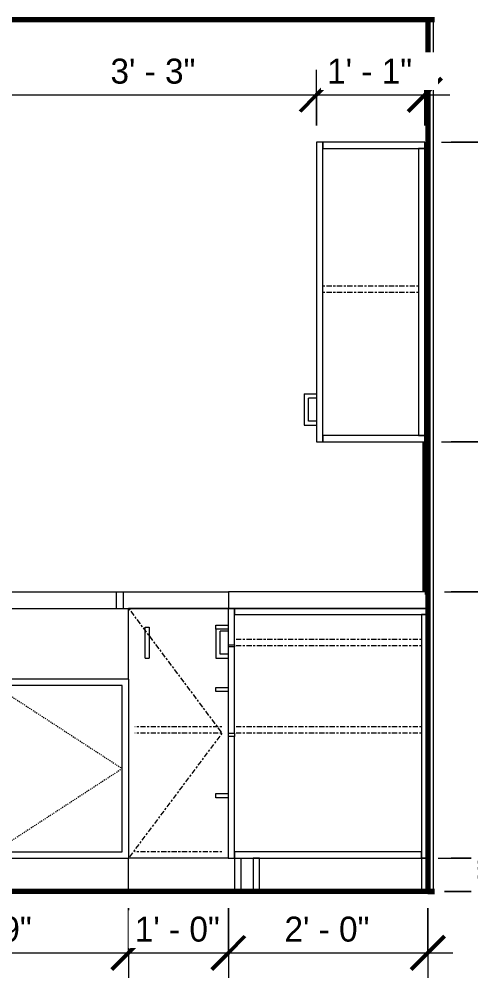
# Model space of a CAD drawing. Header units: inches. Extents: x -3927 to -2736, y 120 to 11438.
# Drawn here: x -3035.7 to -2981.4, y 125.6 to 240.8 of the extents above; entities that cross this region are included whole.
import ezdxf

# ---------------------------------------------------------------- set-up
doc = ezdxf.new("R2010")
doc.units = ezdxf.units.IN
doc.header["$MEASUREMENT"] = 0
doc.linetypes.add('Center', pattern=[1.25, 0.25, -0.1875, 0.625, -0.1875])
doc.linetypes.add('Dash', pattern=[0.25, 0.125, -0.125])
for name, color, linetype, lineweight in [('0-6', 130, 'Continuous', 5), ('A-ANNO-DIMS', 211, 'Continuous', 9), ('A-ANNO-DIMS-32', 211, 'Continuous', 9), ('A-FLOR-2', 10, 'Continuous', 70), ('A-WALL-2', 250, 'Continuous', 18), ('A-WALL-3', 113, 'Continuous', 70), ('A-WALL-4', 113, 'Continuous', 9), ('I-WALL-1', 10, 'Continuous', 70), ('P-SANR-FIXT', 6, 'Continuous', 9), ('Q-CASE', 31, 'Continuous', 9), ('Q-CASE-2', 31, 'Center', 9), ('Q-CASE-HDLN', 31, 'Dash', 9), ('Q-SPCQ', 91, 'Continuous', 9)]:
    doc.layers.add(name, color=color, linetype=linetype, lineweight=lineweight)
doc.styles.add('Century Gothic', font='ufonts.com_century-gothic.ttf', dxfattribs={"height": 3})
doc.dimstyles.new('OD_1__HACK_2', dxfattribs={"dimscale": 12, "dimtxt": 3.132505, "dimasz": 0.333333, "dimexe": 0.25, "dimexo": 0.166667, "dimgap": 0.041667, "dimtad": 1, "dimdec": 0, "dimzin": 3, "dimdsep": 46, "dimlunit": 4, "dimtxsty": 'Century Gothic', "dimblk1": 'OBLIQUE', "dimblk2": 'OBLIQUE', "dimsah": 1, "dimcen": 0.09, "dimdle": 0.25, "dimazin": 0, "dimtfac": 1, "dimtdec": 4, "dimtix": 1, "dimtmove": 0, "dimatfit": 3, "dimfxl": 1, "dimtvp": 1, "dimtfill": 1, "dimfrac": 2, "dimtolj": 1, "dimtzin": 0, "dimarcsym": 2})

# ---------------------------------------------------------------- blocks, each defined once
blk = doc.blocks.new('CTR - 1st Phase - Shell_rvt-3-2ND _ 3RD FLOOR - 1BD D - ADA TYPE B - KITCHEN SIDE WING')
at = {"layer": 'A-FLOR-2'}
for p, q in [((11245.18, 240.75), (11363.42, 240.75)), ((11363.42, 136), (11245.18, 136))]:
    blk.add_line(p, q, dxfattribs=at)
blk = doc.blocks.new('CTR - 1st Phase - Common Walls_rvt-3-2ND _ 3RD FLOOR - 1BD D - ADA TYPE B - KITCHEN SIDE WING')
at = {"layer": 'A-WALL-2'}
blk.add_line((11363.24, 240.77), (11363.24, 136), dxfattribs=at)
at = {"layer": 'I-WALL-1'}
for p, q in [((11362.61, 240.77), (11362.61, 136)), ((11362.61, 136), (11363.42, 136))]:
    blk.add_line(p, q, dxfattribs=at)
blk = doc.blocks.new('300 Series Wall Hung Cabinet_302 - 30_ X 36_-2573882-2ND _ 3RD FLOOR - 1BD D - ADA TYPE B - KITCHEN SIDE WING')
at = {"layer": 'Q-CASE'}
for p, q in [((11349.99, 226), (11349.24, 226)), ((11349.24, 226), (11349.24, 190)), ((11349.99, 190), (11349.99, 226)), ((11362.24, 226), (11349.99, 226)), ((11349.99, 226), (11349.99, 225.25)), ((11362.24, 225.25), (11362.24, 226)), ((11349.99, 225.25), (11362.24, 225.25)), ((11362.24, 225.25), (11361.49, 225.25)), ((11361.49, 225.25), (11361.49, 190.75)), ((11362.24, 190.75), (11362.24, 225.25)), ((11362.24, 190.75), (11349.99, 190.75)), ((11349.99, 190.75), (11349.99, 190)), ((11361.49, 190.75), (11362.24, 190.75)), ((11362.24, 190), (11362.24, 190.75)), ((11349.24, 190), (11349.99, 190)), ((11349.99, 190), (11362.24, 190))]:
    blk.add_line(p, q, dxfattribs=at)
at = {"layer": 'Q-CASE-2'}
for p, q in [((11349.99, 208.75), (11361.49, 208.75)), ((11349.99, 208), (11361.49, 208))]:
    blk.add_line(p, q, dxfattribs=at)
blk = doc.blocks.new('Vanity Cabinet-Double Door - 33_-2164608-2ND _ 3RD FLOOR - 1BD D - ADA TYPE B - KITCHEN SIDE WING')
at = {"layer": 'Q-CASE'}
for p, q in [((11293.61, 161.5), (11293.61, 140)), ((11309.74, 160.75), (11294.36, 160.75)), ((11294.36, 160.75), (11294.36, 140.75)), ((11309.74, 140.75), (11309.74, 160.75)), ((11325.86, 160.75), (11310.49, 160.75)), ((11310.49, 160.75), (11310.49, 140.75)), ((11325.86, 140.75), (11325.86, 160.75)), ((11308.24, 159.25), (11308.24, 155.25)), ((11308.74, 159.25), (11308.24, 159.25)), ((11308.74, 155.25), (11308.74, 159.25)), ((11311.49, 159.25), (11311.49, 155.25)), ((11311.99, 159.25), (11311.49, 159.25)), ((11311.99, 155.25), (11311.99, 159.25)), ((11308.24, 155.25), (11308.74, 155.25)), ((11311.49, 155.25), (11311.99, 155.25)), ((11294.36, 140.75), (11309.74, 140.75)), ((11310.49, 140.75), (11325.86, 140.75)), ((11293.61, 140), (11326.61, 140)), ((11293.61, 136), (11293.61, 140))]:
    blk.add_line(p, q, dxfattribs=at)
at = {"layer": 'Q-CASE-HDLN'}
for p, q in [((11309.74, 160.75), (11294.36, 150.75)), ((11310.49, 160.75), (11325.86, 150.75)), ((11294.36, 150.75), (11309.74, 140.75)), ((11325.86, 150.75), (11310.49, 140.75))]:
    blk.add_line(p, q, dxfattribs=at)
blk = doc.blocks.new('Stainless Steel Farmhous Kitchen Sink - Stainless Steel Farmhous Kitchen Sink-2552578-2ND _ 3RD FLOOR - 1BD D - ADA TYPE B - KITCHEN SIDE WING')
at = {"layer": 'P-SANR-FIXT'}
for p, q in [((11293.61, 170), (11326.61, 170)), ((11293.61, 170), (11293.61, 161.5)), ((11326.61, 161.5), (11326.61, 170)), ((11326.61, 161.5), (11293.61, 161.5))]:
    blk.add_line(p, q, dxfattribs=at)
blk = doc.blocks.new('300 Series Wall Hung Cabinet_302 - 27_ X 36_-2605031-2ND _ 3RD FLOOR - 1BD D - ADA TYPE B - KITCHEN SIDE WING')
at = {"layer": 'Q-CASE'}
for p, q in [((11347.74, 195.75), (11349.24, 195.75)), ((11347.74, 195.75), (11347.74, 192)), ((11348.24, 192.5), (11348.24, 195.25)), ((11349.24, 195.25), (11348.24, 195.25)), ((11349.24, 192.5), (11348.24, 192.5)), ((11347.74, 192), (11349.24, 192))]:
    blk.add_line(p, q, dxfattribs=at)
blk = doc.blocks.new('Base Cabinet 3 Drawer 230 - Base Cabinet 3 Drawer 230 36_-2567957-2ND _ 3RD FLOOR - 1BD D - ADA TYPE B - KITCHEN SIDE WING')
at = {"layer": 'Q-CASE'}
for p, q in [((11338.61, 170), (11338.61, 165.62)), ((11339.36, 170), (11338.61, 170)), ((11339.36, 165.62), (11339.36, 170)), ((11362.61, 170), (11339.36, 170)), ((11339.36, 170), (11339.36, 169.25)), ((11362.61, 169.25), (11362.61, 170)), ((11339.36, 169.25), (11362.61, 169.25)), ((11361.86, 169.25), (11361.86, 140)), ((11362.61, 169.25), (11361.86, 169.25)), ((11362.61, 140), (11362.61, 169.25)), ((11337.11, 168), (11338.61, 168)), ((11337.11, 167.5), (11337.11, 168)), ((11338.61, 167.5), (11337.11, 167.5)), ((11338.61, 165.62), (11339.36, 165.62)), ((11338.61, 165.37), (11338.61, 155)), ((11339.36, 165.37), (11338.61, 165.37)), ((11339.36, 165.62), (11339.36, 165.37)), ((11339.36, 155), (11339.36, 165.37)), ((11337.11, 160.5), (11338.61, 160.5)), ((11337.11, 160), (11337.11, 160.5)), ((11338.61, 160), (11337.11, 160)), ((11338.61, 155), (11339.36, 155)), ((11338.61, 154.62), (11338.61, 140)), ((11339.36, 154.62), (11338.61, 154.62)), ((11339.36, 155), (11339.36, 154.62)), ((11339.36, 140), (11339.36, 154.62)), ((11337.11, 147.75), (11338.61, 147.75)), ((11337.11, 147.25), (11337.11, 147.75)), ((11338.61, 147.25), (11337.11, 147.25)), ((11361.86, 140.75), (11339.36, 140.75)), ((11339.36, 140.75), (11339.36, 140)), ((11361.86, 140), (11361.86, 140.75)), ((11338.61, 140), (11339.36, 140)), ((11339.36, 140), (11361.86, 140)), ((11341.61, 140), (11341.61, 136)), ((11342.36, 140), (11341.61, 140)), ((11342.36, 136), (11342.36, 140)), ((11362.61, 140), (11361.86, 140)), ((11361.86, 140), (11361.86, 136)), ((11361.86, 140), (11362.61, 140)), ((11362.61, 136), (11362.61, 140)), ((11341.61, 136), (11342.36, 136)), ((11361.86, 136), (11362.61, 136))]:
    blk.add_line(p, q, dxfattribs=at)
at = {"layer": 'Q-CASE-2'}
for p, q in [((11361.86, 166.25), (11339.36, 166.25)), ((11361.86, 165.5), (11339.36, 165.5)), ((11361.86, 155.75), (11339.36, 155.75)), ((11361.86, 155), (11339.36, 155))]:
    blk.add_line(p, q, dxfattribs=at)
blk = doc.blocks.new('Base Cabinet Corner 197 - Base Cabinet Corner 197-2569781-2ND _ 3RD FLOOR - 1BD D - ADA TYPE B - KITCHEN SIDE WING')
at = {"layer": 'Q-CASE'}
for p, q in [((11326.61, 170), (11338.6, 170)), ((11338.6, 170), (11338.61, 170)), ((11338.6, 170), (11338.6, 168)), ((11328.63, 167.75), (11329.11, 167.75)), ((11328.63, 164), (11328.63, 167.75)), ((11329.11, 167.75), (11329.11, 164)), ((11337.12, 167.5), (11337.12, 164)), ((11337.62, 164.5), (11337.62, 167.25)), ((11338.6, 167.25), (11337.62, 167.25)), ((11338.6, 167.5), (11338.6, 160.5)), ((11328.63, 164), (11329.11, 164)), ((11337.12, 164), (11338.6, 164)), ((11338.6, 164.5), (11337.62, 164.5)), ((11326.61, 161.5), (11326.61, 140)), ((11338.6, 160), (11338.6, 147.75)), ((11338.6, 147.25), (11338.6, 140)), ((11326.61, 136), (11326.61, 140)), ((11338.6, 140), (11326.61, 140)), ((11338.61, 140), (11338.6, 140)), ((11339.36, 140), (11339.36, 136)), ((11339.36, 140), (11339.36, 136)), ((11340.13, 140), (11340.13, 136))]:
    blk.add_line(p, q, dxfattribs=at)
at = {"layer": 'Q-CASE-2'}
for p, q in [((11326.61, 170), (11337.85, 155)), ((11337.85, 155.75), (11327.36, 155.75)), ((11337.85, 155), (11326.61, 140)), ((11337.85, 155), (11327.36, 155)), ((11337.85, 140.75), (11327.36, 140.75)), ((11337.85, 140), (11327.36, 140))]:
    blk.add_line(p, q, dxfattribs=at)
blk = doc.blocks.new('DIMBLOCK49-2ND _ 3RD FLOOR - 1BD D - ADA TYPE B - KITCHEN SIDE WING')
at = {"layer": 'A-ANNO-DIMS-32'}
for p, q in [((-3055.79, 134), (-3055.79, 125.62)), ((-3055.79, 128.62), (-3055.79, 134)), ((-3022.54, 134), (-3022.54, 125.62)), ((-3022.54, 128.62), (-3022.54, 134)), ((-3055.79, 128.62), (-3022.54, 128.62))]:
    blk.add_line(p, q, dxfattribs=at)
at = {"layer": 'A-ANNO-DIMS-32', "lineweight": 50}
for p, q in [((-3055.79, 128.62), (-3053.79, 130.62)), ((-3022.54, 128.62), (-3020.54, 130.62)), ((-3055.79, 128.62), (-3057.79, 126.62)), ((-3022.54, 128.62), (-3024.54, 126.62))]:
    blk.add_line(p, q, dxfattribs=at)
at = {"layer": 'A-ANNO-DIMS-32', "color": 0, "insert": (-3044.41, 132.97), "char_height": 3, "width": 12.5897, "attachment_point": 1, "line_spacing_factor": 0.984502, "style": 'Century Gothic', "bg_fill": 3, "box_fill_scale": 1.25, "bg_fill_color": 256, "bg_fill_true_color": 13158600, "bg_fill_transparency": 0}
blk.add_mtext('2\' - 9"', dxfattribs=at)
blk = doc.blocks.new('_Oblique')
at = {"color": 0, "linetype": 'ByBlock', "lineweight": -2}
blk.add_line((-0.5, -0.5), (0.5, 0.5), dxfattribs=at)
blk = doc.blocks.new('DIMBLOCK50-2ND _ 3RD FLOOR - 1BD D - ADA TYPE B - KITCHEN SIDE WING')
at = {"layer": 'A-ANNO-DIMS-32'}
for p, q in [((-3022.54, 134), (-3022.54, 125.62)), ((-3022.54, 128.62), (-3022.54, 134)), ((-3010.54, 134), (-3010.54, 125.62)), ((-3010.54, 128.62), (-3010.54, 134)), ((-3022.54, 128.62), (-3010.54, 128.62))]:
    blk.add_line(p, q, dxfattribs=at)
at = {"layer": 'A-ANNO-DIMS-32', "lineweight": 50}
for p, q in [((-3022.54, 128.62), (-3020.54, 130.62)), ((-3010.54, 128.62), (-3008.54, 130.62)), ((-3022.54, 128.62), (-3024.54, 126.62)), ((-3010.54, 128.62), (-3012.54, 126.62))]:
    blk.add_line(p, q, dxfattribs=at)
at = {"layer": 'A-ANNO-DIMS-32', "color": 0, "insert": (-3021.79, 132.97), "char_height": 3, "width": 12.5897, "attachment_point": 1, "line_spacing_factor": 0.984502, "style": 'Century Gothic', "bg_fill": 3, "box_fill_scale": 1.25, "bg_fill_color": 256, "bg_fill_true_color": 13158600, "bg_fill_transparency": 0}
blk.add_mtext('1\' - 0"', dxfattribs=at)
blk = doc.blocks.new('DIMBLOCK51-2ND _ 3RD FLOOR - 1BD D - ADA TYPE B - KITCHEN SIDE WING')
at = {"layer": 'A-ANNO-DIMS-32'}
for p, q in [((-3010.54, 134), (-3010.54, 125.62)), ((-3010.54, 128.62), (-3010.54, 134)), ((-2986.54, 134), (-2986.54, 125.62)), ((-2986.54, 128.62), (-2986.54, 134)), ((-3010.54, 128.62), (-2983.54, 128.62))]:
    blk.add_line(p, q, dxfattribs=at)
at = {"layer": 'A-ANNO-DIMS-32', "lineweight": 50}
for p, q in [((-3010.54, 128.62), (-3008.54, 130.62)), ((-2986.54, 128.62), (-2984.54, 130.62)), ((-3010.54, 128.62), (-3012.54, 126.62)), ((-2986.54, 128.62), (-2988.54, 126.62))]:
    blk.add_line(p, q, dxfattribs=at)
at = {"layer": 'A-ANNO-DIMS-32', "color": 0, "insert": (-3003.79, 132.97), "char_height": 3, "width": 12.5897, "attachment_point": 1, "line_spacing_factor": 0.984502, "style": 'Century Gothic', "bg_fill": 3, "box_fill_scale": 1.25, "bg_fill_color": 256, "bg_fill_true_color": 13158600, "bg_fill_transparency": 0}
blk.add_mtext('2\' - 0"', dxfattribs=at)
blk = doc.blocks.new('DIMBLOCK52-2ND _ 3RD FLOOR - 1BD D - ADA TYPE B - KITCHEN SIDE WING')
at = {"layer": 'A-ANNO-DIMS-32', "lineweight": 50}
for p, q in [((-2962.06, 172), (-2964.06, 174)), ((-2962.06, 172), (-2960.06, 170)), ((-2962.06, 136), (-2964.06, 138)), ((-2962.06, 136), (-2960.06, 134))]:
    blk.add_line(p, q, dxfattribs=at)
at = {"layer": 'A-ANNO-DIMS-32'}
for p, q in [((-2984.54, 172), (-2959.06, 172)), ((-2962.06, 172), (-2983.75, 172)), ((-2962.06, 133), (-2962.06, 172)), ((-2984.54, 136), (-2959.06, 136)), ((-2962.06, 136), (-2984.54, 136))]:
    blk.add_line(p, q, dxfattribs=at)
at = {"layer": 'A-ANNO-DIMS-32', "color": 0, "insert": (-2966.41, 148.75), "char_height": 3, "width": 12.5897, "attachment_point": 1, "rotation": 90, "line_spacing_factor": 0.984502, "style": 'Century Gothic', "bg_fill": 3, "box_fill_scale": 1.25, "bg_fill_color": 256, "bg_fill_true_color": 13158600, "bg_fill_transparency": 0}
blk.add_mtext('3\' - 0"', dxfattribs=at)
blk = doc.blocks.new('DIMBLOCK53-2ND _ 3RD FLOOR - 1BD D - ADA TYPE B - KITCHEN SIDE WING')
at = {"layer": 'A-ANNO-DIMS-32', "lineweight": 50}
for p, q in [((-2962.06, 190), (-2964.06, 192)), ((-2962.06, 190), (-2960.06, 188)), ((-2962.06, 172), (-2964.06, 174)), ((-2962.06, 172), (-2960.06, 170))]:
    blk.add_line(p, q, dxfattribs=at)
at = {"layer": 'A-ANNO-DIMS-32'}
for p, q in [((-2984.92, 190), (-2959.06, 190)), ((-2962.06, 190), (-2983.75, 190)), ((-2962.06, 172), (-2962.06, 190)), ((-2984.54, 172), (-2959.06, 172)), ((-2962.06, 172), (-2983.75, 172))]:
    blk.add_line(p, q, dxfattribs=at)
at = {"layer": 'A-ANNO-DIMS-32', "color": 0, "insert": (-2966.41, 175.75), "char_height": 3, "width": 12.5897, "attachment_point": 1, "rotation": 90, "line_spacing_factor": 0.984502, "style": 'Century Gothic', "bg_fill": 3, "box_fill_scale": 1.25, "bg_fill_color": 256, "bg_fill_true_color": 13158600, "bg_fill_transparency": 0}
blk.add_mtext('1\' - 6"', dxfattribs=at)
blk = doc.blocks.new('DIMBLOCK54-2ND _ 3RD FLOOR - 1BD D - ADA TYPE B - KITCHEN SIDE WING')
at = {"layer": 'A-ANNO-DIMS-32'}
for p, q in [((-2962.06, 190), (-2962.06, 229)), ((-2984.92, 226), (-2959.06, 226)), ((-2962.06, 226), (-2983.75, 226)), ((-2984.92, 190), (-2959.06, 190)), ((-2962.06, 190), (-2983.75, 190))]:
    blk.add_line(p, q, dxfattribs=at)
at = {"layer": 'A-ANNO-DIMS-32', "lineweight": 50}
for p, q in [((-2962.06, 226), (-2964.06, 228)), ((-2962.06, 226), (-2960.06, 224)), ((-2962.06, 190), (-2964.06, 192)), ((-2962.06, 190), (-2960.06, 188))]:
    blk.add_line(p, q, dxfattribs=at)
at = {"layer": 'A-ANNO-DIMS-32', "color": 0, "insert": (-2966.41, 202.75), "char_height": 3, "width": 12.5897, "attachment_point": 1, "rotation": 90, "line_spacing_factor": 0.984502, "style": 'Century Gothic', "bg_fill": 3, "box_fill_scale": 1.25, "bg_fill_color": 256, "bg_fill_true_color": 13158600, "bg_fill_transparency": 0}
blk.add_mtext('3\' - 0"', dxfattribs=at)
blk = doc.blocks.new('DIMBLOCK55-2ND _ 3RD FLOOR - 1BD D - ADA TYPE B - KITCHEN SIDE WING')
at = {"layer": 'A-ANNO-DIMS-32'}
for p, q in [((-2954.06, 133), (-2954.06, 229)), ((-2984.92, 226), (-2951.06, 226)), ((-2954.06, 226), (-2983.75, 226)), ((-2984.54, 136), (-2951.06, 136)), ((-2954.06, 136), (-2984.54, 136))]:
    blk.add_line(p, q, dxfattribs=at)
at = {"layer": 'A-ANNO-DIMS-32', "lineweight": 50}
for p, q in [((-2954.06, 226), (-2956.06, 228)), ((-2954.06, 226), (-2952.06, 224)), ((-2954.06, 136), (-2956.06, 138)), ((-2954.06, 136), (-2952.06, 134))]:
    blk.add_line(p, q, dxfattribs=at)
at = {"layer": 'A-ANNO-DIMS-32', "color": 0, "insert": (-2958.41, 175.75), "char_height": 3, "width": 12.5897, "attachment_point": 1, "rotation": 90, "line_spacing_factor": 0.984502, "style": 'Century Gothic', "bg_fill": 3, "box_fill_scale": 1.25, "bg_fill_color": 256, "bg_fill_true_color": 13158600, "bg_fill_transparency": 0}
blk.add_mtext('7\' - 6"', dxfattribs=at)
blk = doc.blocks.new('DIMBLOCK56-2ND _ 3RD FLOOR - 1BD D - ADA TYPE B - KITCHEN SIDE WING')
at = {"layer": 'A-ANNO-DIMS-32'}
for p, q in [((-2976.22, 133), (-2976.22, 143)), ((-2985.29, 140), (-2973.22, 140)), ((-2976.22, 140), (-2983.75, 140)), ((-2984.54, 136), (-2973.22, 136)), ((-2976.22, 136), (-2984.54, 136))]:
    blk.add_line(p, q, dxfattribs=at)
at = {"layer": 'A-ANNO-DIMS-32', "lineweight": 50}
for p, q in [((-2976.22, 140), (-2978.22, 142)), ((-2976.22, 140), (-2974.22, 138)), ((-2976.22, 136), (-2978.22, 138)), ((-2976.22, 136), (-2974.22, 134))]:
    blk.add_line(p, q, dxfattribs=at)
at = {"layer": 'A-ANNO-DIMS-32', "color": 0, "char_height": 3, "attachment_point": 1, "rotation": 90, "line_spacing_factor": 0.984502, "style": 'Century Gothic', "bg_fill": 3, "box_fill_scale": 1.25, "bg_fill_color": 256, "bg_fill_true_color": 13158600, "bg_fill_transparency": 0}
for s, insert, width in [('TOE KICK', (-2974.64, 128.95), 21.7187), ('4"', (-2980.57, 136.19), 4.3557)]:
    blk.add_mtext(s, dxfattribs=dict(at, insert=insert, width=width))
blk = doc.blocks.new('DIMBLOCK58-2ND _ 3RD FLOOR - 1BD D - ADA TYPE B - KITCHEN SIDE WING')
at = {"layer": 'A-ANNO-DIMS-32'}
for p, q in [((-3039.04, 193), (-3039.04, 234.68)), ((-2999.92, 228), (-2999.92, 234.68)), ((-3039.04, 231.68), (-2999.92, 231.68)), ((-3039.04, 231.68), (-3039.04, 193)), ((-2999.92, 231.68), (-2999.92, 228))]:
    blk.add_line(p, q, dxfattribs=at)
at = {"layer": 'A-ANNO-DIMS-32', "lineweight": 50}
for p, q in [((-3039.04, 231.68), (-3037.04, 233.68)), ((-2999.92, 231.68), (-2997.92, 233.68)), ((-3039.04, 231.68), (-3041.04, 229.68)), ((-2999.92, 231.68), (-3001.92, 229.68))]:
    blk.add_line(p, q, dxfattribs=at)
at = {"layer": 'A-ANNO-DIMS-32', "color": 0, "insert": (-3024.72, 236.03), "char_height": 3, "width": 12.5897, "attachment_point": 1, "line_spacing_factor": 0.984502, "style": 'Century Gothic', "bg_fill": 3, "box_fill_scale": 1.25, "bg_fill_color": 256, "bg_fill_true_color": 13158600, "bg_fill_transparency": 0}
blk.add_mtext('3\' - 3"', dxfattribs=at)
blk = doc.blocks.new('DIMBLOCK59-2ND _ 3RD FLOOR - 1BD D - ADA TYPE B - KITCHEN SIDE WING')
at = {"layer": 'A-ANNO-DIMS-32'}
for p, q in [((-2999.92, 228), (-2999.92, 234.68)), ((-2986.92, 228), (-2986.92, 234.68)), ((-2999.92, 231.68), (-2983.92, 231.68)), ((-2999.92, 231.68), (-2999.92, 228)), ((-2986.92, 231.68), (-2986.92, 228))]:
    blk.add_line(p, q, dxfattribs=at)
at = {"layer": 'A-ANNO-DIMS-32', "lineweight": 50}
for p, q in [((-2999.92, 231.68), (-2997.92, 233.68)), ((-2986.92, 231.68), (-2984.92, 233.68)), ((-2999.92, 231.68), (-3001.92, 229.68)), ((-2986.92, 231.68), (-2988.92, 229.68))]:
    blk.add_line(p, q, dxfattribs=at)
at = {"layer": 'A-ANNO-DIMS-32', "color": 0, "insert": (-2998.66, 236.03), "char_height": 3, "width": 12.5897, "attachment_point": 1, "line_spacing_factor": 0.984502, "style": 'Century Gothic', "bg_fill": 3, "box_fill_scale": 1.25, "bg_fill_color": 256, "bg_fill_true_color": 13158600, "bg_fill_transparency": 0}
blk.add_mtext('1\' - 1"', dxfattribs=at)

msp = doc.modelspace()

# ---------------------------------------------------------------- linework, layer by layer
at = {"layer": 'A-WALL-3'}
for p, q in [((-2986.54, 190), (-2986.92, 190)), ((-2986.92, 190), (-2986.92, 172)), ((-2986.54, 172), (-2986.54, 190)), ((-2986.92, 172), (-2986.54, 172))]:
    msp.add_line(p, q, dxfattribs=at)
at = {"layer": 'A-WALL-4'}
for p, q in [((-3023.19, 172), (-3010.54, 172)), ((-3010.56, 170), (-3022.54, 170))]:
    msp.add_line(p, q, dxfattribs=at)
at = {"layer": 'Q-SPCQ'}
for p, q in [((-3053.54, 172), (-3024.54, 172)), ((-3024.54, 172), (-3024.04, 172)), ((-3024.04, 172), (-3024.04, 170)), ((-3024.04, 172), (-3023.19, 172)), ((-3023.19, 172), (-3023.19, 170)), ((-2986.54, 172), (-3010.54, 172)), ((-3010.54, 172), (-3010.54, 170)), ((-2986.54, 170), (-2986.54, 172)), ((-3010.54, 170), (-2986.54, 170))]:
    msp.add_line(p, q, dxfattribs=at)

# ---------------------------------------------------------------- block references
at = {"layer": '0-6'}
for name in ['CTR - 1st Phase - Shell_rvt-3-2ND _ 3RD FLOOR - 1BD D - ADA TYPE B - KITCHEN SIDE WING', 'CTR - 1st Phase - Common Walls_rvt-3-2ND _ 3RD FLOOR - 1BD D - ADA TYPE B - KITCHEN SIDE WING']:
    msp.add_blockref(name, (-14349.16, 0), dxfattribs=at)
at = {"layer": 'P-SANR-FIXT'}
msp.add_blockref('Stainless Steel Farmhous Kitchen Sink - Stainless Steel Farmhous Kitchen Sink-2552578-2ND _ 3RD FLOOR - 1BD D - ADA TYPE B - KITCHEN SIDE WING', (-14349.16, 0), dxfattribs=at)
at = {"layer": 'Q-CASE'}
for name in ['300 Series Wall Hung Cabinet_302 - 30_ X 36_-2573882-2ND _ 3RD FLOOR - 1BD D - ADA TYPE B - KITCHEN SIDE WING', '300 Series Wall Hung Cabinet_302 - 27_ X 36_-2605031-2ND _ 3RD FLOOR - 1BD D - ADA TYPE B - KITCHEN SIDE WING', 'Base Cabinet Corner 197 - Base Cabinet Corner 197-2569781-2ND _ 3RD FLOOR - 1BD D - ADA TYPE B - KITCHEN SIDE WING', 'Base Cabinet 3 Drawer 230 - Base Cabinet 3 Drawer 230 36_-2567957-2ND _ 3RD FLOOR - 1BD D - ADA TYPE B - KITCHEN SIDE WING', 'Vanity Cabinet-Double Door - 33_-2164608-2ND _ 3RD FLOOR - 1BD D - ADA TYPE B - KITCHEN SIDE WING']:
    msp.add_blockref(name, (-14349.16, 0), dxfattribs=at)

# ---------------------------------------------------------------- next in the draw order: dimensions: what is measured, and where the dimension line sits
at = {"layer": 'A-ANNO-DIMS'}
for base, p1, p2, override, picture, middle in [((-2999.92, 231.68), (-3039.04, 191), (-2999.92, 226), {"dimpost": '<>', "dimfxl": 52.498017}, 'DIMBLOCK58-2ND _ 3RD FLOOR - 1BD D - ADA TYPE B - KITCHEN SIDE WING', (-3019.48, 233.76)), ((-3022.54, 128.62), (-3055.79, 136), (-3022.54, 136), {"dimpost": '<>', "dimfxl": 33.25}, 'DIMBLOCK49-2ND _ 3RD FLOOR - 1BD D - ADA TYPE B - KITCHEN SIDE WING', (-3039.17, 130.7))]:
    dim = msp.add_linear_dim(base=base, p1=p1, p2=p2, dimstyle='OD_1__HACK_2', override=override, dxfattribs=at)
    dim.commit()
    dim.dimension.update_dxf_attribs({"geometry": picture, "text_midpoint": middle})

# ---------------------------------------------------------------- next in the draw order: dimensions: what is measured, and where the dimension line sits
dim = msp.add_linear_dim(base=(-3010.54, 128.62), p1=(-3022.54, 136), p2=(-3010.54, 136), dimstyle='OD_1__HACK_2', override={"dimpost": '<>', "dimfxl": 12}, dxfattribs=at)
dim.commit()
dim.dimension.update_dxf_attribs({"geometry": 'DIMBLOCK50-2ND _ 3RD FLOOR - 1BD D - ADA TYPE B - KITCHEN SIDE WING', "text_midpoint": (-3016.54, 130.7)})

# ---------------------------------------------------------------- next in the draw order: dimensions: what is measured, and where the dimension line sits
dim = msp.add_linear_dim(base=(-2986.54, 128.62), p1=(-3010.54, 136), p2=(-2986.54, 136), dimstyle='OD_1__HACK_2', override={"dimpost": '<>', "dimfxl": 24}, dxfattribs=at)
dim.commit()
dim.dimension.update_dxf_attribs({"geometry": 'DIMBLOCK51-2ND _ 3RD FLOOR - 1BD D - ADA TYPE B - KITCHEN SIDE WING', "text_midpoint": (-2998.54, 130.7)})

# ---------------------------------------------------------------- next in the draw order: dimensions: what is measured, and where the dimension line sits
dim = msp.add_linear_dim(base=(-2962.06, 172), p1=(-2986.54, 136), p2=(-2986.54, 172), angle=90, dimstyle='OD_1__HACK_2', override={"dimpost": '<>', "dimfxl": 36}, dxfattribs=at)
dim.commit()
dim.dimension.update_dxf_attribs({"geometry": 'DIMBLOCK52-2ND _ 3RD FLOOR - 1BD D - ADA TYPE B - KITCHEN SIDE WING', "text_midpoint": (-2964.14, 154)})

# ---------------------------------------------------------------- next in the draw order: dimensions: what is measured, and where the dimension line sits
dim = msp.add_linear_dim(base=(-2962.06, 190), p1=(-2986.54, 172), p2=(-2986.92, 190), angle=90, dimstyle='OD_1__HACK_2', override={"dimpost": '<>', "dimfxl": 18.003906}, dxfattribs=at)
dim.commit()
dim.dimension.update_dxf_attribs({"geometry": 'DIMBLOCK53-2ND _ 3RD FLOOR - 1BD D - ADA TYPE B - KITCHEN SIDE WING', "text_midpoint": (-2964.14, 181)})

# ---------------------------------------------------------------- next in the draw order: dimensions: what is measured, and where the dimension line sits
dim = msp.add_linear_dim(base=(-2962.06, 226), p1=(-2986.92, 190), p2=(-2986.92, 226), angle=90, dimstyle='OD_1__HACK_2', override={"dimpost": '<>', "dimfxl": 36}, dxfattribs=at)
dim.commit()
dim.dimension.update_dxf_attribs({"geometry": 'DIMBLOCK54-2ND _ 3RD FLOOR - 1BD D - ADA TYPE B - KITCHEN SIDE WING', "text_midpoint": (-2964.14, 208)})

# ---------------------------------------------------------------- next in the draw order: dimensions: what is measured, and where the dimension line sits
dim = msp.add_linear_dim(base=(-2954.06, 226), p1=(-2986.54, 136), p2=(-2986.92, 226), angle=90, dimstyle='OD_1__HACK_2', override={"dimpost": '<>', "dimfxl": 90.000781}, dxfattribs=at)
dim.commit()
dim.dimension.update_dxf_attribs({"geometry": 'DIMBLOCK55-2ND _ 3RD FLOOR - 1BD D - ADA TYPE B - KITCHEN SIDE WING', "text_midpoint": (-2956.14, 181)})

# ---------------------------------------------------------------- next in the draw order: dimensions: what is measured, and where the dimension line sits
dim = msp.add_linear_dim(base=(-2986.92, 231.68), p1=(-2999.92, 226), p2=(-2986.92, 226), dimstyle='OD_1__HACK_2', override={"dimpost": '<>', "dimfxl": 13}, dxfattribs=at)
dim.commit()
dim.dimension.update_dxf_attribs({"geometry": 'DIMBLOCK59-2ND _ 3RD FLOOR - 1BD D - ADA TYPE B - KITCHEN SIDE WING', "text_midpoint": (-2993.42, 233.68)})
dim = msp.add_linear_dim(base=(-2976.22, 140), p1=(-2986.54, 136), p2=(-2987.29, 140), angle=90, text='<>\\XTOE KICK', dimstyle='OD_1__HACK_2', override={"dimpost": '<>', "dimfxl": 4.069705}, dxfattribs=at)
dim.commit()
dim.dimension.update_dxf_attribs({"geometry": 'DIMBLOCK56-2ND _ 3RD FLOOR - 1BD D - ADA TYPE B - KITCHEN SIDE WING', "text_midpoint": (-2976.22, 138)})

doc.saveas('drawing.dxf')
